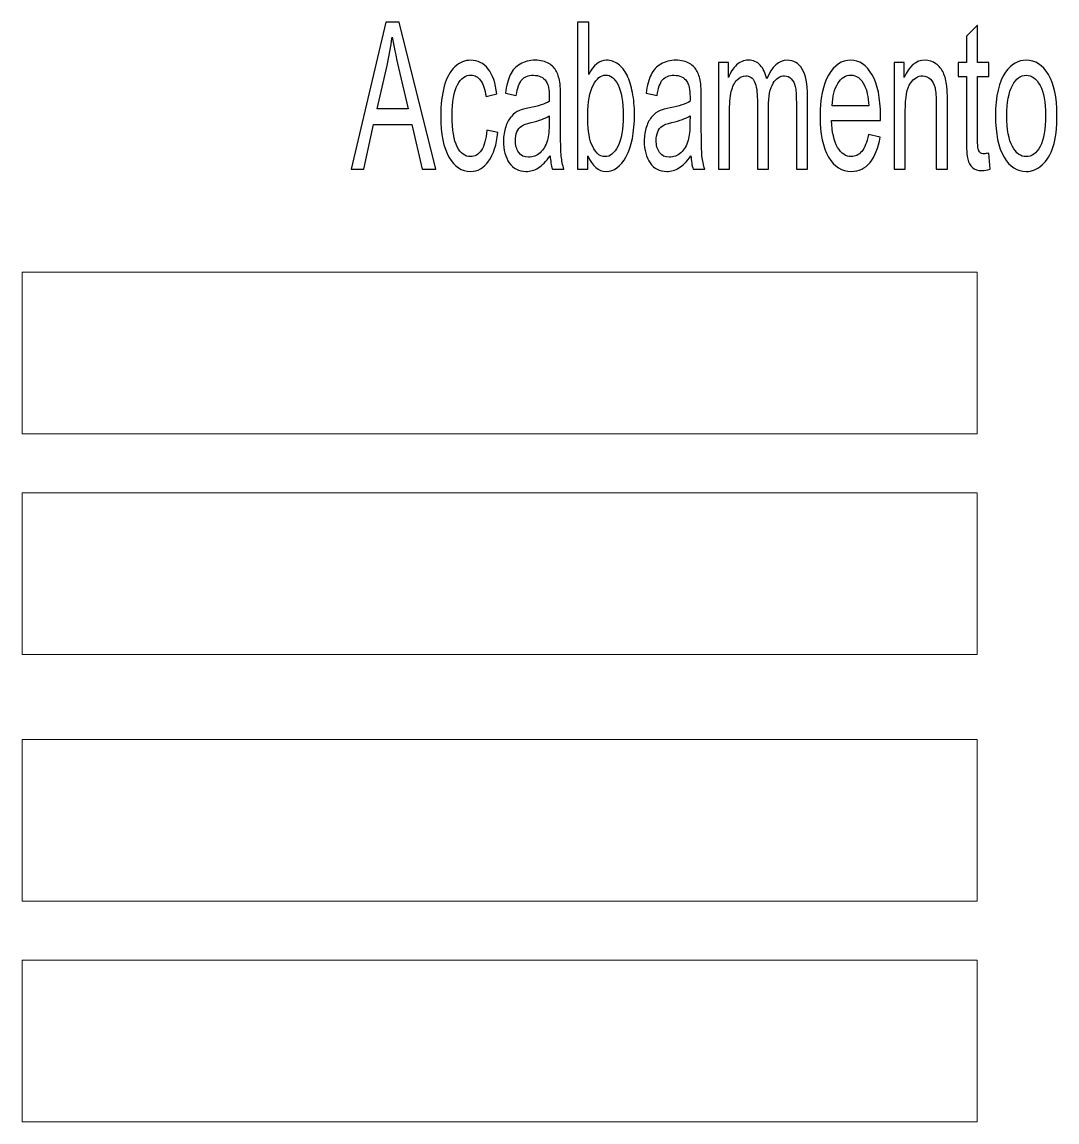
# Model space of a CAD drawing. Header units: millimetres. Extents: x -2444 to 3336, y -980 to 1690.
# Drawn here: x -2091.3 to -1835.6, y -595.3 to -323.5 of the extents above; entities that cross this region are included whole.
import ezdxf

# ---------------------------------------------------------------- set-up
doc = ezdxf.new("R2010")
doc.units = ezdxf.units.MM
doc.header["$MEASUREMENT"] = 0
doc.layers.add('Camada 1', color=7, linetype='Continuous')

msp = doc.modelspace()

# ---------------------------------------------------------------- linework, layer by layer
at = {"layer": 'Camada 1', "color": 250, "lineweight": 9}
for points in [[(-2091.3156, -425.2949), (-1855.384, -425.2949), (-1855.384, -385.2949), (-2091.3156, -385.2949), (-2091.3156, -425.2949)], [(-2091.3156, -479.8236), (-1855.384, -479.8236), (-1855.384, -439.8236), (-2091.3156, -439.8236), (-2091.3156, -479.8236)], [(-2091.3156, -540.8055), (-1855.384, -540.8055), (-1855.384, -500.8055), (-2091.3156, -500.8055), (-2091.3156, -540.8055)], [(-2091.3156, -595.3342), (-1855.384, -595.3342), (-1855.384, -555.3342), (-2091.3156, -555.3342), (-2091.3156, -595.3342)]]:
    msp.add_lwpolyline(points, close=True, dxfattribs=at)
at = {"layer": 'Camada 1', "color": 250}
for points, knots in [([(-2010.0127, -359.8909), (-2010.0127, -359.8909), (-2001.4276, -323.5185), (-2001.4276, -323.5185), (-2001.4276, -323.5185), (-2001.4276, -323.5185), (-1998.1718, -323.5185), (-1998.1718, -323.5185), (-1998.1718, -323.5185), (-1998.1718, -323.5185), (-1989.0605, -359.8909), (-1989.0605, -359.8909), (-1989.0605, -359.8909), (-1989.0605, -359.8909), (-1992.431, -359.8909), (-1992.431, -359.8909), (-1992.431, -359.8909), (-1992.431, -359.8909), (-1995.0201, -348.8674), (-1995.0201, -348.8674), (-1995.0201, -348.8674), (-1995.0201, -348.8674), (-2004.4438, -348.8674), (-2004.4438, -348.8674), (-2004.4438, -348.8674), (-2004.4438, -348.8674), (-2006.8714, -359.8909), (-2006.8714, -359.8909), (-2006.8714, -359.8909), (-2006.8714, -359.8909), (-2010.0127, -359.8909), (-2010.0127, -359.8909)], [0, 0, 0, 0, 0.11111111, 0.11111111, 0.11111111, 0.11111111, 0.22222222, 0.22222222, 0.22222222, 0.22222222, 0.33333333, 0.33333333, 0.33333333, 0.33333333, 0.44444444, 0.44444444, 0.44444444, 0.44444444, 0.55555556, 0.55555556, 0.55555556, 0.55555556, 0.66666667, 0.66666667, 0.66666667, 0.66666667, 0.77777778, 0.77777778, 0.77777778, 0.77777778, 1, 1, 1, 1]), ([(-1951.5112, -359.8909), (-1951.5112, -359.8909), (-1954.0742, -359.8909), (-1954.0742, -359.8909), (-1954.0742, -359.8909), (-1954.0742, -359.8909), (-1954.0742, -323.5185), (-1954.0742, -323.5185), (-1954.0742, -323.5185), (-1954.0742, -323.5185), (-1951.3237, -323.5185), (-1951.3237, -323.5185), (-1951.3237, -323.5185), (-1951.3237, -323.5185), (-1951.3237, -336.4977), (-1951.3237, -336.4977), (-1951.3237, -336.4977), (-1950.1619, -334.144), (-1948.6825, -332.9672), (-1946.8801, -332.9672), (-1946.8801, -332.9672), (-1945.8851, -332.9672), (-1944.9369, -333.2889), (-1944.0462, -333.9408), (-1944.0462, -333.9408), (-1943.1553, -334.5927), (-1942.426, -335.5156), (-1941.8478, -336.6925), (-1941.8478, -336.6925), (-1941.2747, -337.8778), (-1940.8215, -339.3002), (-1940.4985, -340.9681), (-1940.4985, -340.9681), (-1940.1703, -342.6275), (-1940.0089, -344.414), (-1940.0089, -346.3105), (-1940.0089, -346.3105), (-1940.0089, -350.8147), (-1940.6965, -354.303), (-1942.0666, -356.7583), (-1942.0666, -356.7583), (-1943.4418, -359.222), (-1945.088, -360.4497), (-1947.0102, -360.4497), (-1947.0102, -360.4497), (-1948.9221, -360.4497), (-1950.4225, -359.1543), (-1951.5112, -356.572), (-1951.5112, -356.572), (-1951.5112, -356.572), (-1951.5112, -359.8909), (-1951.5112, -359.8909)], [0, 0, 0, 0, 0.07142857, 0.07142857, 0.07142857, 0.07142857, 0.14285714, 0.14285714, 0.14285714, 0.14285714, 0.21428571, 0.21428571, 0.21428571, 0.21428571, 0.28571429, 0.28571429, 0.28571429, 0.28571429, 0.35714286, 0.35714286, 0.35714286, 0.35714286, 0.42857143, 0.42857143, 0.42857143, 0.42857143, 0.5, 0.5, 0.5, 0.5, 0.57142857, 0.57142857, 0.57142857, 0.57142857, 0.64285714, 0.64285714, 0.64285714, 0.64285714, 0.71428571, 0.71428571, 0.71428571, 0.71428571, 0.78571429, 0.78571429, 0.78571429, 0.78571429, 0.85714286, 0.85714286, 0.85714286, 0.85714286, 1, 1, 1, 1]), ([(-1852.5014, -355.9031), (-1852.5014, -355.9031), (-1852.1263, -359.8486), (-1852.1263, -359.8486), (-1852.1263, -359.8486), (-1852.8973, -360.111), (-1853.5901, -360.2465), (-1854.1945, -360.2465), (-1854.1945, -360.2465), (-1855.1894, -360.2465), (-1855.9604, -359.9925), (-1856.5126, -359.476), (-1856.5126, -359.476), (-1857.0596, -358.9596), (-1857.4451, -358.2907), (-1857.6691, -357.4525), (-1857.6691, -357.4525), (-1857.8931, -356.6143), (-1858.0025, -354.8533), (-1858.0025, -352.1694), (-1858.0025, -352.1694), (-1858.0025, -352.1694), (-1858.0025, -336.9803), (-1858.0025, -336.9803), (-1858.0025, -336.9803), (-1858.0025, -336.9803), (-1860.0342, -336.9803), (-1860.0342, -336.9803), (-1860.0342, -336.9803), (-1860.0342, -336.9803), (-1860.0342, -333.526), (-1860.0342, -333.526), (-1860.0342, -333.526), (-1860.0342, -333.526), (-1858.0025, -333.526), (-1858.0025, -333.526), (-1858.0025, -333.526), (-1858.0025, -333.526), (-1858.0025, -327.0067), (-1858.0025, -327.0067), (-1858.0025, -327.0067), (-1858.0025, -327.0067), (-1855.252, -324.3228), (-1855.252, -324.3228), (-1855.252, -324.3228), (-1855.252, -324.3228), (-1855.252, -333.526), (-1855.252, -333.526), (-1855.252, -333.526), (-1855.252, -333.526), (-1852.5014, -333.526), (-1852.5014, -333.526), (-1852.5014, -333.526), (-1852.5014, -333.526), (-1852.5014, -336.9803), (-1852.5014, -336.9803), (-1852.5014, -336.9803), (-1852.5014, -336.9803), (-1855.252, -336.9803), (-1855.252, -336.9803), (-1855.252, -336.9803), (-1855.252, -336.9803), (-1855.252, -352.4234), (-1855.252, -352.4234), (-1855.252, -352.4234), (-1855.252, -353.7018), (-1855.2051, -354.5231), (-1855.1061, -354.8871), (-1855.1061, -354.8871), (-1855.0123, -355.2512), (-1854.856, -355.5391), (-1854.6372, -355.7592), (-1854.6372, -355.7592), (-1854.4184, -355.9709), (-1854.1059, -356.0809), (-1853.6995, -356.0809), (-1853.6995, -356.0809), (-1853.3974, -356.0809), (-1852.9963, -356.0217), (-1852.5014, -355.9031)], [0, 0, 0, 0, 0.04761905, 0.04761905, 0.04761905, 0.04761905, 0.0952381, 0.0952381, 0.0952381, 0.0952381, 0.14285714, 0.14285714, 0.14285714, 0.14285714, 0.19047619, 0.19047619, 0.19047619, 0.19047619, 0.23809524, 0.23809524, 0.23809524, 0.23809524, 0.28571429, 0.28571429, 0.28571429, 0.28571429, 0.33333333, 0.33333333, 0.33333333, 0.33333333, 0.38095238, 0.38095238, 0.38095238, 0.38095238, 0.42857143, 0.42857143, 0.42857143, 0.42857143, 0.47619048, 0.47619048, 0.47619048, 0.47619048, 0.52380952, 0.52380952, 0.52380952, 0.52380952, 0.57142857, 0.57142857, 0.57142857, 0.57142857, 0.61904762, 0.61904762, 0.61904762, 0.61904762, 0.66666667, 0.66666667, 0.66666667, 0.66666667, 0.71428571, 0.71428571, 0.71428571, 0.71428571, 0.76190476, 0.76190476, 0.76190476, 0.76190476, 0.80952381, 0.80952381, 0.80952381, 0.80952381, 0.85714286, 0.85714286, 0.85714286, 0.85714286, 0.9047619, 0.9047619, 0.9047619, 0.9047619, 1, 1, 1, 1]), ([(-2003.5739, -344.9558), (-2003.5739, -344.9558), (-1995.9473, -344.9558), (-1995.9473, -344.9558), (-1995.9473, -344.9558), (-1995.9473, -344.9558), (-1998.2812, -334.8721), (-1998.2812, -334.8721), (-1998.2812, -334.8721), (-1998.9844, -331.8072), (-1999.5157, -329.2757), (-1999.8857, -327.2776), (-1999.8857, -327.2776), (-2000.193, -329.6483), (-2000.6045, -331.9766), (-2001.1202, -334.2795), (-2001.1202, -334.2795), (-2001.1202, -334.2795), (-2003.5739, -344.9558), (-2003.5739, -344.9558)], [0, 0, 0, 0, 0.16666667, 0.16666667, 0.16666667, 0.16666667, 0.33333333, 0.33333333, 0.33333333, 0.33333333, 0.5, 0.5, 0.5, 0.5, 0.66666667, 0.66666667, 0.66666667, 0.66666667, 1, 1, 1, 1]), ([(-1976.459, -350.239), (-1976.459, -350.239), (-1973.7709, -350.8486), (-1973.7709, -350.8486), (-1973.7709, -350.8486), (-1974.0678, -353.8542), (-1974.818, -356.1995), (-1976.0318, -357.9013), (-1976.0318, -357.9013), (-1977.2456, -359.603), (-1978.7407, -360.4497), (-1980.5066, -360.4497), (-1980.5066, -360.4497), (-1982.7206, -360.4497), (-1984.5023, -359.2728), (-1985.8463, -356.9191), (-1985.8463, -356.9191), (-1987.1955, -354.5654), (-1987.8675, -351.1957), (-1987.8675, -346.81), (-1987.8675, -346.81), (-1987.8675, -343.9653), (-1987.5758, -341.4845), (-1986.9976, -339.351), (-1986.9976, -339.351), (-1986.4193, -337.2259), (-1985.539, -335.6257), (-1984.3512, -334.5673), (-1984.3512, -334.5673), (-1983.1687, -333.5006), (-1981.8819, -332.9672), (-1980.4858, -332.9672), (-1980.4858, -332.9672), (-1978.7302, -332.9672), (-1977.2873, -333.6868), (-1976.1724, -335.1346), (-1976.1724, -335.1346), (-1975.0524, -336.5824), (-1974.3335, -338.6398), (-1974.0209, -341.2983), (-1974.0209, -341.2983), (-1974.0209, -341.2983), (-1976.6778, -341.9587), (-1976.6778, -341.9587), (-1976.6778, -341.9587), (-1976.933, -340.1892), (-1977.381, -338.8599), (-1978.0322, -337.9624), (-1978.0322, -337.9624), (-1978.6782, -337.0735), (-1979.4596, -336.6247), (-1980.3764, -336.6247), (-1980.3764, -336.6247), (-1981.7621, -336.6247), (-1982.8874, -337.4291), (-1983.7573, -339.0377), (-1983.7573, -339.0377), (-1984.6221, -340.6548), (-1985.0545, -343.1948), (-1985.0545, -346.683), (-1985.0545, -346.683), (-1985.0545, -350.2221), (-1984.6377, -352.7874), (-1983.8042, -354.3876), (-1983.8042, -354.3876), (-1982.9655, -355.9878), (-1981.8767, -356.7921), (-1980.5379, -356.7921), (-1980.5379, -356.7921), (-1979.4544, -356.7921), (-1978.5532, -356.2587), (-1977.8343, -355.1835), (-1977.8343, -355.1835), (-1977.1101, -354.1167), (-1976.6517, -352.4657), (-1976.459, -350.239)], [0, 0, 0, 0, 0.05, 0.05, 0.05, 0.05, 0.1, 0.1, 0.1, 0.1, 0.15, 0.15, 0.15, 0.15, 0.2, 0.2, 0.2, 0.2, 0.25, 0.25, 0.25, 0.25, 0.3, 0.3, 0.3, 0.3, 0.35, 0.35, 0.35, 0.35, 0.4, 0.4, 0.4, 0.4, 0.45, 0.45, 0.45, 0.45, 0.5, 0.5, 0.5, 0.5, 0.55, 0.55, 0.55, 0.55, 0.6, 0.6, 0.6, 0.6, 0.65, 0.65, 0.65, 0.65, 0.7, 0.7, 0.7, 0.7, 0.75, 0.75, 0.75, 0.75, 0.8, 0.8, 0.8, 0.8, 0.85, 0.85, 0.85, 0.85, 0.9, 0.9, 0.9, 0.9, 1, 1, 1, 1]), ([(-1960.8308, -356.5889), (-1961.8519, -358.0029), (-1962.8364, -358.9934), (-1963.7793, -359.5776), (-1963.7793, -359.5776), (-1964.7222, -360.1618), (-1965.7329, -360.4497), (-1966.8164, -360.4497), (-1966.8164, -360.4497), (-1968.598, -360.4497), (-1969.9681, -359.747), (-1970.9266, -358.333), (-1970.9266, -358.333), (-1971.8852, -356.9276), (-1972.3644, -355.1242), (-1972.3644, -352.9314), (-1972.3644, -352.9314), (-1972.3644, -351.6444), (-1972.1821, -350.4676), (-1971.8226, -349.4008), (-1971.8226, -349.4008), (-1971.458, -348.334), (-1970.9839, -347.4874), (-1970.4005, -346.8439), (-1970.4005, -346.8439), (-1969.8118, -346.2004), (-1969.1554, -345.7094), (-1968.4209, -345.3792), (-1968.4209, -345.3792), (-1967.8791, -345.1506), (-1967.0612, -344.9304), (-1965.9725, -344.7103), (-1965.9725, -344.7103), (-1963.7533, -344.287), (-1962.1123, -343.7705), (-1961.0652, -343.1779), (-1961.0652, -343.1779), (-1961.0548, -342.5683), (-1961.0496, -342.1788), (-1961.0496, -342.0179), (-1961.0496, -342.0179), (-1961.0496, -340.2061), (-1961.3101, -338.9276), (-1961.831, -338.1826), (-1961.831, -338.1826), (-1962.5343, -337.1751), (-1963.5814, -336.6755), (-1964.9671, -336.6755), (-1964.9671, -336.6755), (-1966.2642, -336.6755), (-1967.2227, -337.0481), (-1967.8375, -337.7847), (-1967.8375, -337.7847), (-1968.4574, -338.5212), (-1968.9106, -339.8251), (-1969.2075, -341.7047), (-1969.2075, -341.7047), (-1969.2075, -341.7047), (-1971.8955, -341.0951), (-1971.8955, -341.0951), (-1971.8955, -341.0951), (-1971.6507, -339.224), (-1971.2496, -337.7085), (-1970.687, -336.557), (-1970.687, -336.557), (-1970.1244, -335.4055), (-1969.3117, -334.525), (-1968.249, -333.8985), (-1968.249, -333.8985), (-1967.1915, -333.2804), (-1965.9568, -332.9672), (-1964.5608, -332.9672), (-1964.5608, -332.9672), (-1963.1751, -332.9672), (-1962.0446, -333.2296), (-1961.1746, -333.763), (-1961.1746, -333.763), (-1960.3098, -334.2964), (-1959.6691, -334.9568), (-1959.2628, -335.7611), (-1959.2628, -335.7611), (-1958.8565, -336.5655), (-1958.5699, -337.5815), (-1958.4032, -338.8091), (-1958.4032, -338.8091), (-1958.3146, -339.5711), (-1958.2678, -340.9427), (-1958.2678, -342.9154), (-1958.2678, -342.9154), (-1958.2678, -342.9154), (-1958.2678, -348.842), (-1958.2678, -348.842), (-1958.2678, -348.842), (-1958.2678, -352.9822), (-1958.2105, -355.5983), (-1958.0958, -356.7075), (-1958.0958, -356.7075), (-1957.9865, -357.8166), (-1957.7573, -358.8749), (-1957.4239, -359.8909), (-1957.4239, -359.8909), (-1957.4239, -359.8909), (-1960.2994, -359.8909), (-1960.2994, -359.8909), (-1960.2994, -359.8909), (-1960.5755, -358.9511), (-1960.7527, -357.8505), (-1960.8308, -356.5889)], [0, 0, 0, 0, 0.03571429, 0.03571429, 0.03571429, 0.03571429, 0.07142857, 0.07142857, 0.07142857, 0.07142857, 0.10714286, 0.10714286, 0.10714286, 0.10714286, 0.14285714, 0.14285714, 0.14285714, 0.14285714, 0.17857143, 0.17857143, 0.17857143, 0.17857143, 0.21428571, 0.21428571, 0.21428571, 0.21428571, 0.25, 0.25, 0.25, 0.25, 0.28571429, 0.28571429, 0.28571429, 0.28571429, 0.32142857, 0.32142857, 0.32142857, 0.32142857, 0.35714286, 0.35714286, 0.35714286, 0.35714286, 0.39285714, 0.39285714, 0.39285714, 0.39285714, 0.42857143, 0.42857143, 0.42857143, 0.42857143, 0.46428571, 0.46428571, 0.46428571, 0.46428571, 0.5, 0.5, 0.5, 0.5, 0.53571429, 0.53571429, 0.53571429, 0.53571429, 0.57142857, 0.57142857, 0.57142857, 0.57142857, 0.60714286, 0.60714286, 0.60714286, 0.60714286, 0.64285714, 0.64285714, 0.64285714, 0.64285714, 0.67857143, 0.67857143, 0.67857143, 0.67857143, 0.71428571, 0.71428571, 0.71428571, 0.71428571, 0.75, 0.75, 0.75, 0.75, 0.78571429, 0.78571429, 0.78571429, 0.78571429, 0.82142857, 0.82142857, 0.82142857, 0.82142857, 0.85714286, 0.85714286, 0.85714286, 0.85714286, 0.89285714, 0.89285714, 0.89285714, 0.89285714, 0.92857143, 0.92857143, 0.92857143, 0.92857143, 1, 1, 1, 1]), ([(-1926.0633, -356.5889), (-1927.0844, -358.0029), (-1928.0689, -358.9934), (-1929.0118, -359.5776), (-1929.0118, -359.5776), (-1929.9547, -360.1618), (-1930.9654, -360.4497), (-1932.0489, -360.4497), (-1932.0489, -360.4497), (-1933.8305, -360.4497), (-1935.2006, -359.747), (-1936.1591, -358.333), (-1936.1591, -358.333), (-1937.1176, -356.9276), (-1937.5969, -355.1242), (-1937.5969, -352.9314), (-1937.5969, -352.9314), (-1937.5969, -351.6444), (-1937.4146, -350.4676), (-1937.0551, -349.4008), (-1937.0551, -349.4008), (-1936.6904, -348.334), (-1936.2164, -347.4874), (-1935.6329, -346.8439), (-1935.6329, -346.8439), (-1935.0443, -346.2004), (-1934.3879, -345.7094), (-1933.6534, -345.3792), (-1933.6534, -345.3792), (-1933.1116, -345.1506), (-1932.2937, -344.9304), (-1931.205, -344.7103), (-1931.205, -344.7103), (-1928.9858, -344.287), (-1927.3448, -343.7705), (-1926.2977, -343.1779), (-1926.2977, -343.1779), (-1926.2873, -342.5683), (-1926.2821, -342.1788), (-1926.2821, -342.0179), (-1926.2821, -342.0179), (-1926.2821, -340.2061), (-1926.5425, -338.9276), (-1927.0635, -338.1826), (-1927.0635, -338.1826), (-1927.7668, -337.1751), (-1928.8139, -336.6755), (-1930.1996, -336.6755), (-1930.1996, -336.6755), (-1931.4967, -336.6755), (-1932.4552, -337.0481), (-1933.07, -337.7847), (-1933.07, -337.7847), (-1933.6899, -338.5212), (-1934.1431, -339.8251), (-1934.44, -341.7047), (-1934.44, -341.7047), (-1934.44, -341.7047), (-1937.128, -341.0951), (-1937.128, -341.0951), (-1937.128, -341.0951), (-1936.8832, -339.224), (-1936.4821, -337.7085), (-1935.9195, -336.557), (-1935.9195, -336.557), (-1935.3569, -335.4055), (-1934.5442, -334.525), (-1933.4815, -333.8985), (-1933.4815, -333.8985), (-1932.424, -333.2804), (-1931.1893, -332.9672), (-1929.7932, -332.9672), (-1929.7932, -332.9672), (-1928.4075, -332.9672), (-1927.2771, -333.2296), (-1926.4071, -333.763), (-1926.4071, -333.763), (-1925.5423, -334.2964), (-1924.9016, -334.9568), (-1924.4953, -335.7611), (-1924.4953, -335.7611), (-1924.089, -336.5655), (-1923.8024, -337.5815), (-1923.6357, -338.8091), (-1923.6357, -338.8091), (-1923.5471, -339.5711), (-1923.5002, -340.9427), (-1923.5002, -342.9154), (-1923.5002, -342.9154), (-1923.5002, -342.9154), (-1923.5002, -348.842), (-1923.5002, -348.842), (-1923.5002, -348.842), (-1923.5002, -352.9822), (-1923.443, -355.5983), (-1923.3283, -356.7075), (-1923.3283, -356.7075), (-1923.2189, -357.8166), (-1922.9897, -358.8749), (-1922.6564, -359.8909), (-1922.6564, -359.8909), (-1922.6564, -359.8909), (-1925.5319, -359.8909), (-1925.5319, -359.8909), (-1925.5319, -359.8909), (-1925.808, -358.9511), (-1925.9851, -357.8505), (-1926.0633, -356.5889)], [0, 0, 0, 0, 0.03571429, 0.03571429, 0.03571429, 0.03571429, 0.07142857, 0.07142857, 0.07142857, 0.07142857, 0.10714286, 0.10714286, 0.10714286, 0.10714286, 0.14285714, 0.14285714, 0.14285714, 0.14285714, 0.17857143, 0.17857143, 0.17857143, 0.17857143, 0.21428571, 0.21428571, 0.21428571, 0.21428571, 0.25, 0.25, 0.25, 0.25, 0.28571429, 0.28571429, 0.28571429, 0.28571429, 0.32142857, 0.32142857, 0.32142857, 0.32142857, 0.35714286, 0.35714286, 0.35714286, 0.35714286, 0.39285714, 0.39285714, 0.39285714, 0.39285714, 0.42857143, 0.42857143, 0.42857143, 0.42857143, 0.46428571, 0.46428571, 0.46428571, 0.46428571, 0.5, 0.5, 0.5, 0.5, 0.53571429, 0.53571429, 0.53571429, 0.53571429, 0.57142857, 0.57142857, 0.57142857, 0.57142857, 0.60714286, 0.60714286, 0.60714286, 0.60714286, 0.64285714, 0.64285714, 0.64285714, 0.64285714, 0.67857143, 0.67857143, 0.67857143, 0.67857143, 0.71428571, 0.71428571, 0.71428571, 0.71428571, 0.75, 0.75, 0.75, 0.75, 0.78571429, 0.78571429, 0.78571429, 0.78571429, 0.82142857, 0.82142857, 0.82142857, 0.82142857, 0.85714286, 0.85714286, 0.85714286, 0.85714286, 0.89285714, 0.89285714, 0.89285714, 0.89285714, 0.92857143, 0.92857143, 0.92857143, 0.92857143, 1, 1, 1, 1]), ([(-1919.2754, -359.8909), (-1919.2754, -359.8909), (-1919.2754, -333.526), (-1919.2754, -333.526), (-1919.2754, -333.526), (-1919.2754, -333.526), (-1916.8062, -333.526), (-1916.8062, -333.526), (-1916.8062, -333.526), (-1916.8062, -333.526), (-1916.8062, -337.2513), (-1916.8062, -337.2513), (-1916.8062, -337.2513), (-1916.3009, -335.9643), (-1915.6237, -334.9229), (-1914.7798, -334.144), (-1914.7798, -334.144), (-1913.9358, -333.3566), (-1912.9773, -332.9672), (-1911.899, -332.9672), (-1911.899, -332.9672), (-1910.7008, -332.9672), (-1909.7162, -333.3736), (-1908.9504, -334.1779), (-1908.9504, -334.1779), (-1908.1847, -334.9907), (-1907.6429, -336.1167), (-1907.3303, -337.573), (-1907.3303, -337.573), (-1906.0383, -334.4996), (-1904.3662, -332.9672), (-1902.3032, -332.9672), (-1902.3032, -332.9672), (-1900.6883, -332.9672), (-1899.4433, -333.6868), (-1898.5785, -335.1346), (-1898.5785, -335.1346), (-1897.7086, -336.5824), (-1897.271, -338.8091), (-1897.271, -341.8147), (-1897.271, -341.8147), (-1897.271, -341.8147), (-1897.271, -359.8909), (-1897.271, -359.8909), (-1897.271, -359.8909), (-1897.271, -359.8909), (-1900.0215, -359.8909), (-1900.0215, -359.8909), (-1900.0215, -359.8909), (-1900.0215, -359.8909), (-1900.0215, -343.2964), (-1900.0215, -343.2964), (-1900.0215, -343.2964), (-1900.0215, -341.5184), (-1900.1153, -340.2315), (-1900.2924, -339.4441), (-1900.2924, -339.4441), (-1900.4695, -338.6567), (-1900.7925, -338.0302), (-1901.2666, -337.5476), (-1901.2666, -337.5476), (-1901.7354, -337.065), (-1902.2876, -336.8279), (-1902.918, -336.8279), (-1902.918, -336.8279), (-1904.064, -336.8279), (-1905.0121, -337.446), (-1905.7675, -338.6736), (-1905.7675, -338.6736), (-1906.5228, -339.9098), (-1906.8979, -341.8825), (-1906.8979, -344.5918), (-1906.8979, -344.5918), (-1906.8979, -344.5918), (-1906.8979, -359.8909), (-1906.8979, -359.8909), (-1906.8979, -359.8909), (-1906.8979, -359.8909), (-1909.6485, -359.8909), (-1909.6485, -359.8909), (-1909.6485, -359.8909), (-1909.6485, -359.8909), (-1909.6485, -342.7799), (-1909.6485, -342.7799), (-1909.6485, -342.7799), (-1909.6485, -340.7988), (-1909.8725, -339.3086), (-1910.3205, -338.318), (-1910.3205, -338.318), (-1910.7685, -337.3275), (-1911.503, -336.8279), (-1912.5189, -336.8279), (-1912.5189, -336.8279), (-1913.2898, -336.8279), (-1914.0036, -337.1581), (-1914.6599, -337.8185), (-1914.6599, -337.8185), (-1915.3163, -338.4789), (-1915.7904, -339.4441), (-1916.0873, -340.7226), (-1916.0873, -340.7226), (-1916.379, -341.9925), (-1916.5249, -343.8298), (-1916.5249, -346.2258), (-1916.5249, -346.2258), (-1916.5249, -346.2258), (-1916.5249, -359.8909), (-1916.5249, -359.8909), (-1916.5249, -359.8909), (-1916.5249, -359.8909), (-1919.2754, -359.8909), (-1919.2754, -359.8909)], [0, 0, 0, 0, 0.03448276, 0.03448276, 0.03448276, 0.03448276, 0.06896552, 0.06896552, 0.06896552, 0.06896552, 0.10344828, 0.10344828, 0.10344828, 0.10344828, 0.13793103, 0.13793103, 0.13793103, 0.13793103, 0.17241379, 0.17241379, 0.17241379, 0.17241379, 0.20689655, 0.20689655, 0.20689655, 0.20689655, 0.24137931, 0.24137931, 0.24137931, 0.24137931, 0.27586207, 0.27586207, 0.27586207, 0.27586207, 0.31034483, 0.31034483, 0.31034483, 0.31034483, 0.34482759, 0.34482759, 0.34482759, 0.34482759, 0.37931034, 0.37931034, 0.37931034, 0.37931034, 0.4137931, 0.4137931, 0.4137931, 0.4137931, 0.44827586, 0.44827586, 0.44827586, 0.44827586, 0.48275862, 0.48275862, 0.48275862, 0.48275862, 0.51724138, 0.51724138, 0.51724138, 0.51724138, 0.55172414, 0.55172414, 0.55172414, 0.55172414, 0.5862069, 0.5862069, 0.5862069, 0.5862069, 0.62068966, 0.62068966, 0.62068966, 0.62068966, 0.65517241, 0.65517241, 0.65517241, 0.65517241, 0.68965517, 0.68965517, 0.68965517, 0.68965517, 0.72413793, 0.72413793, 0.72413793, 0.72413793, 0.75862069, 0.75862069, 0.75862069, 0.75862069, 0.79310345, 0.79310345, 0.79310345, 0.79310345, 0.82758621, 0.82758621, 0.82758621, 0.82758621, 0.86206897, 0.86206897, 0.86206897, 0.86206897, 0.89655172, 0.89655172, 0.89655172, 0.89655172, 0.93103448, 0.93103448, 0.93103448, 0.93103448, 1, 1, 1, 1]), ([(-1882.1741, -351.3566), (-1882.1741, -351.3566), (-1879.3298, -351.9662), (-1879.3298, -351.9662), (-1879.3298, -351.9662), (-1879.7726, -354.6501), (-1880.6009, -356.7413), (-1881.8094, -358.223), (-1881.8094, -358.223), (-1883.018, -359.7046), (-1884.56, -360.4497), (-1886.4406, -360.4497), (-1886.4406, -360.4497), (-1888.8057, -360.4497), (-1890.681, -359.2644), (-1892.0668, -356.8937), (-1892.0668, -356.8937), (-1893.4525, -354.5316), (-1894.1453, -351.2042), (-1894.1453, -346.9286), (-1894.1453, -346.9286), (-1894.1453, -342.509), (-1893.4473, -339.0716), (-1892.0459, -336.6332), (-1892.0459, -336.6332), (-1890.6446, -334.1864), (-1888.8265, -332.9672), (-1886.5917, -332.9672), (-1886.5917, -332.9672), (-1884.4298, -332.9672), (-1882.6638, -334.161), (-1881.2938, -336.557), (-1881.2938, -336.557), (-1879.9236, -338.953), (-1879.236, -342.3227), (-1879.236, -346.6661), (-1879.236, -346.6661), (-1879.236, -346.9286), (-1879.2412, -347.3265), (-1879.2517, -347.8514), (-1879.2517, -347.8514), (-1879.2517, -347.8514), (-1891.3323, -347.8514), (-1891.3323, -347.8514), (-1891.3323, -347.8514), (-1891.228, -350.7385), (-1890.7279, -352.9568), (-1889.8215, -354.4892), (-1889.8215, -354.4892), (-1888.9203, -356.0217), (-1887.7899, -356.7921), (-1886.4406, -356.7921), (-1886.4406, -356.7921), (-1885.4352, -356.7921), (-1884.5756, -356.3603), (-1883.8671, -355.4967), (-1883.8671, -355.4967), (-1883.1535, -354.6332), (-1882.5908, -353.2531), (-1882.1741, -351.3566)], [0, 0, 0, 0, 0.0625, 0.0625, 0.0625, 0.0625, 0.125, 0.125, 0.125, 0.125, 0.1875, 0.1875, 0.1875, 0.1875, 0.25, 0.25, 0.25, 0.25, 0.3125, 0.3125, 0.3125, 0.3125, 0.375, 0.375, 0.375, 0.375, 0.4375, 0.4375, 0.4375, 0.4375, 0.5, 0.5, 0.5, 0.5, 0.5625, 0.5625, 0.5625, 0.5625, 0.625, 0.625, 0.625, 0.625, 0.6875, 0.6875, 0.6875, 0.6875, 0.75, 0.75, 0.75, 0.75, 0.8125, 0.8125, 0.8125, 0.8125, 0.875, 0.875, 0.875, 0.875, 1, 1, 1, 1]), ([(-1875.8551, -359.8909), (-1875.8551, -359.8909), (-1875.8551, -333.526), (-1875.8551, -333.526), (-1875.8551, -333.526), (-1875.8551, -333.526), (-1873.3859, -333.526), (-1873.3859, -333.526), (-1873.3859, -333.526), (-1873.3859, -333.526), (-1873.3859, -337.2682), (-1873.3859, -337.2682), (-1873.3859, -337.2682), (-1872.1981, -334.398), (-1870.479, -332.9672), (-1868.2338, -332.9672), (-1868.2338, -332.9672), (-1867.2544, -332.9672), (-1866.3584, -333.255), (-1865.5405, -333.8223), (-1865.5405, -333.8223), (-1864.7226, -334.3896), (-1864.1079, -335.1431), (-1863.7016, -336.0659), (-1863.7016, -336.0659), (-1863.2953, -336.9888), (-1863.0087, -338.0894), (-1862.8473, -339.3594), (-1862.8473, -339.3594), (-1862.7483, -340.1892), (-1862.6962, -341.6369), (-1862.6962, -343.7028), (-1862.6962, -343.7028), (-1862.6962, -343.7028), (-1862.6962, -359.8909), (-1862.6962, -359.8909), (-1862.6962, -359.8909), (-1862.6962, -359.8909), (-1865.4467, -359.8909), (-1865.4467, -359.8909), (-1865.4467, -359.8909), (-1865.4467, -359.8909), (-1865.4467, -343.8721), (-1865.4467, -343.8721), (-1865.4467, -343.8721), (-1865.4467, -342.0518), (-1865.5509, -340.6887), (-1865.7645, -339.7912), (-1865.7645, -339.7912), (-1865.9781, -338.8938), (-1866.3584, -338.1741), (-1866.9002, -337.6323), (-1866.9002, -337.6323), (-1867.4419, -337.0989), (-1868.0827, -336.8279), (-1868.812, -336.8279), (-1868.812, -336.8279), (-1869.9789, -336.8279), (-1870.9843, -337.4291), (-1871.8334, -338.6398), (-1871.8334, -338.6398), (-1872.6826, -339.842), (-1873.1046, -342.1365), (-1873.1046, -345.5062), (-1873.1046, -345.5062), (-1873.1046, -345.5062), (-1873.1046, -359.8909), (-1873.1046, -359.8909), (-1873.1046, -359.8909), (-1873.1046, -359.8909), (-1875.8551, -359.8909), (-1875.8551, -359.8909)], [0, 0, 0, 0, 0.05263158, 0.05263158, 0.05263158, 0.05263158, 0.10526316, 0.10526316, 0.10526316, 0.10526316, 0.15789474, 0.15789474, 0.15789474, 0.15789474, 0.21052632, 0.21052632, 0.21052632, 0.21052632, 0.26315789, 0.26315789, 0.26315789, 0.26315789, 0.31578947, 0.31578947, 0.31578947, 0.31578947, 0.36842105, 0.36842105, 0.36842105, 0.36842105, 0.42105263, 0.42105263, 0.42105263, 0.42105263, 0.47368421, 0.47368421, 0.47368421, 0.47368421, 0.52631579, 0.52631579, 0.52631579, 0.52631579, 0.57894737, 0.57894737, 0.57894737, 0.57894737, 0.63157895, 0.63157895, 0.63157895, 0.63157895, 0.68421053, 0.68421053, 0.68421053, 0.68421053, 0.73684211, 0.73684211, 0.73684211, 0.73684211, 0.78947368, 0.78947368, 0.78947368, 0.78947368, 0.84210526, 0.84210526, 0.84210526, 0.84210526, 0.89473684, 0.89473684, 0.89473684, 0.89473684, 1, 1, 1, 1]), ([(-1850.8187, -346.7084), (-1850.8187, -341.8401), (-1849.9853, -338.2334), (-1848.313, -335.8881), (-1848.313, -335.8881), (-1846.9221, -333.9408), (-1845.2186, -332.9672), (-1843.213, -332.9672), (-1843.213, -332.9672), (-1840.9886, -332.9672), (-1839.1654, -334.1525), (-1837.7484, -336.5231), (-1837.7484, -336.5231), (-1836.3366, -338.8853), (-1835.6282, -342.1619), (-1835.6282, -346.3359), (-1835.6282, -346.3359), (-1835.6282, -349.7225), (-1835.9407, -352.381), (-1836.5658, -354.3199), (-1836.5658, -354.3199), (-1837.191, -356.2587), (-1838.1026, -357.7658), (-1839.3008, -358.841), (-1839.3008, -358.841), (-1840.4937, -359.9163), (-1841.8013, -360.4497), (-1843.213, -360.4497), (-1843.213, -360.4497), (-1845.4843, -360.4497), (-1847.3181, -359.2728), (-1848.7194, -356.9107), (-1848.7194, -356.9107), (-1850.1207, -354.5485), (-1850.8187, -351.1449), (-1850.8187, -346.7084)], [0, 0, 0, 0, 0.1, 0.1, 0.1, 0.1, 0.2, 0.2, 0.2, 0.2, 0.3, 0.3, 0.3, 0.3, 0.4, 0.4, 0.4, 0.4, 0.5, 0.5, 0.5, 0.5, 0.6, 0.6, 0.6, 0.6, 0.7, 0.7, 0.7, 0.7, 0.8, 0.8, 0.8, 0.8, 1, 1, 1, 1]), ([(-1951.5425, -346.5137), (-1951.5425, -349.6633), (-1951.2768, -351.9408), (-1950.7507, -353.3462), (-1950.7507, -353.3462), (-1949.8859, -355.6407), (-1948.719, -356.7921), (-1947.2447, -356.7921), (-1947.2447, -356.7921), (-1946.0414, -356.7921), (-1945.0047, -355.9455), (-1944.1347, -354.2522), (-1944.1347, -354.2522), (-1943.2595, -352.5588), (-1942.8219, -350.0358), (-1942.8219, -346.683), (-1942.8219, -346.683), (-1942.8219, -343.2456), (-1943.2387, -340.7141), (-1944.0774, -339.08), (-1944.0774, -339.08), (-1944.9161, -337.446), (-1945.932, -336.6247), (-1947.1196, -336.6247), (-1947.1196, -336.6247), (-1948.323, -336.6247), (-1949.3597, -337.4714), (-1950.2297, -339.1647), (-1950.2297, -339.1647), (-1951.1049, -340.858), (-1951.5425, -343.3049), (-1951.5425, -346.5137)], [0, 0, 0, 0, 0.11111111, 0.11111111, 0.11111111, 0.11111111, 0.22222222, 0.22222222, 0.22222222, 0.22222222, 0.33333333, 0.33333333, 0.33333333, 0.33333333, 0.44444444, 0.44444444, 0.44444444, 0.44444444, 0.55555556, 0.55555556, 0.55555556, 0.55555556, 0.66666667, 0.66666667, 0.66666667, 0.66666667, 0.77777778, 0.77777778, 0.77777778, 0.77777778, 1, 1, 1, 1]), ([(-1891.176, -344.1939), (-1891.176, -344.1939), (-1882.1429, -344.1939), (-1882.1429, -344.1939), (-1882.1429, -344.1939), (-1882.2627, -341.9756), (-1882.6117, -340.3162), (-1883.1796, -339.207), (-1883.1796, -339.207), (-1884.0495, -337.4883), (-1885.1852, -336.6247), (-1886.5761, -336.6247), (-1886.5761, -336.6247), (-1887.8367, -336.6247), (-1888.8942, -337.3105), (-1889.7538, -338.6821), (-1889.7538, -338.6821), (-1890.6081, -340.0537), (-1891.0822, -341.8909), (-1891.176, -344.1939)], [0, 0, 0, 0, 0.16666667, 0.16666667, 0.16666667, 0.16666667, 0.33333333, 0.33333333, 0.33333333, 0.33333333, 0.5, 0.5, 0.5, 0.5, 0.66666667, 0.66666667, 0.66666667, 0.66666667, 1, 1, 1, 1]), ([(-1848.0057, -346.7169), (-1848.0057, -350.0866), (-1847.5525, -352.6096), (-1846.646, -354.2776), (-1846.646, -354.2776), (-1845.7344, -355.9539), (-1844.5935, -356.7921), (-1843.213, -356.7921), (-1843.213, -356.7921), (-1841.8482, -356.7921), (-1840.7125, -355.9539), (-1839.8009, -354.2691), (-1839.8009, -354.2691), (-1838.8944, -352.5842), (-1838.4412, -350.0189), (-1838.4412, -346.573), (-1838.4412, -346.573), (-1838.4412, -343.3218), (-1838.8997, -340.858), (-1839.8113, -339.1901), (-1839.8113, -339.1901), (-1840.723, -337.5137), (-1841.8586, -336.6755), (-1843.213, -336.6755), (-1843.213, -336.6755), (-1844.5935, -336.6755), (-1845.7344, -337.5053), (-1846.646, -339.1732), (-1846.646, -339.1732), (-1847.5525, -340.8411), (-1848.0057, -343.3557), (-1848.0057, -346.7169)], [0, 0, 0, 0, 0.11111111, 0.11111111, 0.11111111, 0.11111111, 0.22222222, 0.22222222, 0.22222222, 0.22222222, 0.33333333, 0.33333333, 0.33333333, 0.33333333, 0.44444444, 0.44444444, 0.44444444, 0.44444444, 0.55555556, 0.55555556, 0.55555556, 0.55555556, 0.66666667, 0.66666667, 0.66666667, 0.66666667, 0.77777778, 0.77777778, 0.77777778, 0.77777778, 1, 1, 1, 1]), ([(-1961.0496, -346.683), (-1962.0498, -347.3434), (-1963.5501, -347.9022), (-1965.5505, -348.3594), (-1965.5505, -348.3594), (-1966.6861, -348.6219), (-1967.4884, -348.9182), (-1967.9573, -349.2484), (-1967.9573, -349.2484), (-1968.4261, -349.5786), (-1968.7856, -350.0612), (-1969.0408, -350.6877), (-1969.0408, -350.6877), (-1969.2961, -351.3227), (-1969.4263, -352.0254), (-1969.4263, -352.8044), (-1969.4263, -352.8044), (-1969.4263, -353.9812), (-1969.1502, -354.9718), (-1968.5928, -355.7592), (-1968.5928, -355.7592), (-1968.0354, -356.5466), (-1967.2227, -356.9445), (-1966.1548, -356.9445), (-1966.1548, -356.9445), (-1965.0973, -356.9445), (-1964.1544, -356.572), (-1963.3261, -355.8185), (-1963.3261, -355.8185), (-1962.503, -355.0734), (-1961.8935, -354.049), (-1961.5081, -352.7536), (-1961.5081, -352.7536), (-1961.2111, -351.746), (-1961.0652, -350.2644), (-1961.0652, -348.3086), (-1961.0652, -348.3086), (-1961.0652, -348.3086), (-1961.0496, -346.683), (-1961.0496, -346.683)], [0, 0, 0, 0, 0.09090909, 0.09090909, 0.09090909, 0.09090909, 0.18181818, 0.18181818, 0.18181818, 0.18181818, 0.27272727, 0.27272727, 0.27272727, 0.27272727, 0.36363636, 0.36363636, 0.36363636, 0.36363636, 0.45454545, 0.45454545, 0.45454545, 0.45454545, 0.54545455, 0.54545455, 0.54545455, 0.54545455, 0.63636364, 0.63636364, 0.63636364, 0.63636364, 0.72727273, 0.72727273, 0.72727273, 0.72727273, 0.81818182, 0.81818182, 0.81818182, 0.81818182, 1, 1, 1, 1]), ([(-1926.2821, -346.683), (-1927.2823, -347.3434), (-1928.7826, -347.9022), (-1930.783, -348.3594), (-1930.783, -348.3594), (-1931.9186, -348.6219), (-1932.7209, -348.9182), (-1933.1898, -349.2484), (-1933.1898, -349.2484), (-1933.6586, -349.5786), (-1934.0181, -350.0612), (-1934.2733, -350.6877), (-1934.2733, -350.6877), (-1934.5286, -351.3227), (-1934.6588, -352.0254), (-1934.6588, -352.8044), (-1934.6588, -352.8044), (-1934.6588, -353.9812), (-1934.3827, -354.9718), (-1933.8253, -355.7592), (-1933.8253, -355.7592), (-1933.2679, -356.5466), (-1932.4552, -356.9445), (-1931.3873, -356.9445), (-1931.3873, -356.9445), (-1930.3298, -356.9445), (-1929.3869, -356.572), (-1928.5586, -355.8185), (-1928.5586, -355.8185), (-1927.7355, -355.0734), (-1927.126, -354.049), (-1926.7405, -352.7536), (-1926.7405, -352.7536), (-1926.4436, -351.746), (-1926.2977, -350.2644), (-1926.2977, -348.3086), (-1926.2977, -348.3086), (-1926.2977, -348.3086), (-1926.2821, -346.683), (-1926.2821, -346.683)], [0, 0, 0, 0, 0.09090909, 0.09090909, 0.09090909, 0.09090909, 0.18181818, 0.18181818, 0.18181818, 0.18181818, 0.27272727, 0.27272727, 0.27272727, 0.27272727, 0.36363636, 0.36363636, 0.36363636, 0.36363636, 0.45454545, 0.45454545, 0.45454545, 0.45454545, 0.54545455, 0.54545455, 0.54545455, 0.54545455, 0.63636364, 0.63636364, 0.63636364, 0.63636364, 0.72727273, 0.72727273, 0.72727273, 0.72727273, 0.81818182, 0.81818182, 0.81818182, 0.81818182, 1, 1, 1, 1])]:
    msp.add_open_spline(points, degree=3, knots=knots, dxfattribs=at)

doc.saveas('drawing.dxf')
